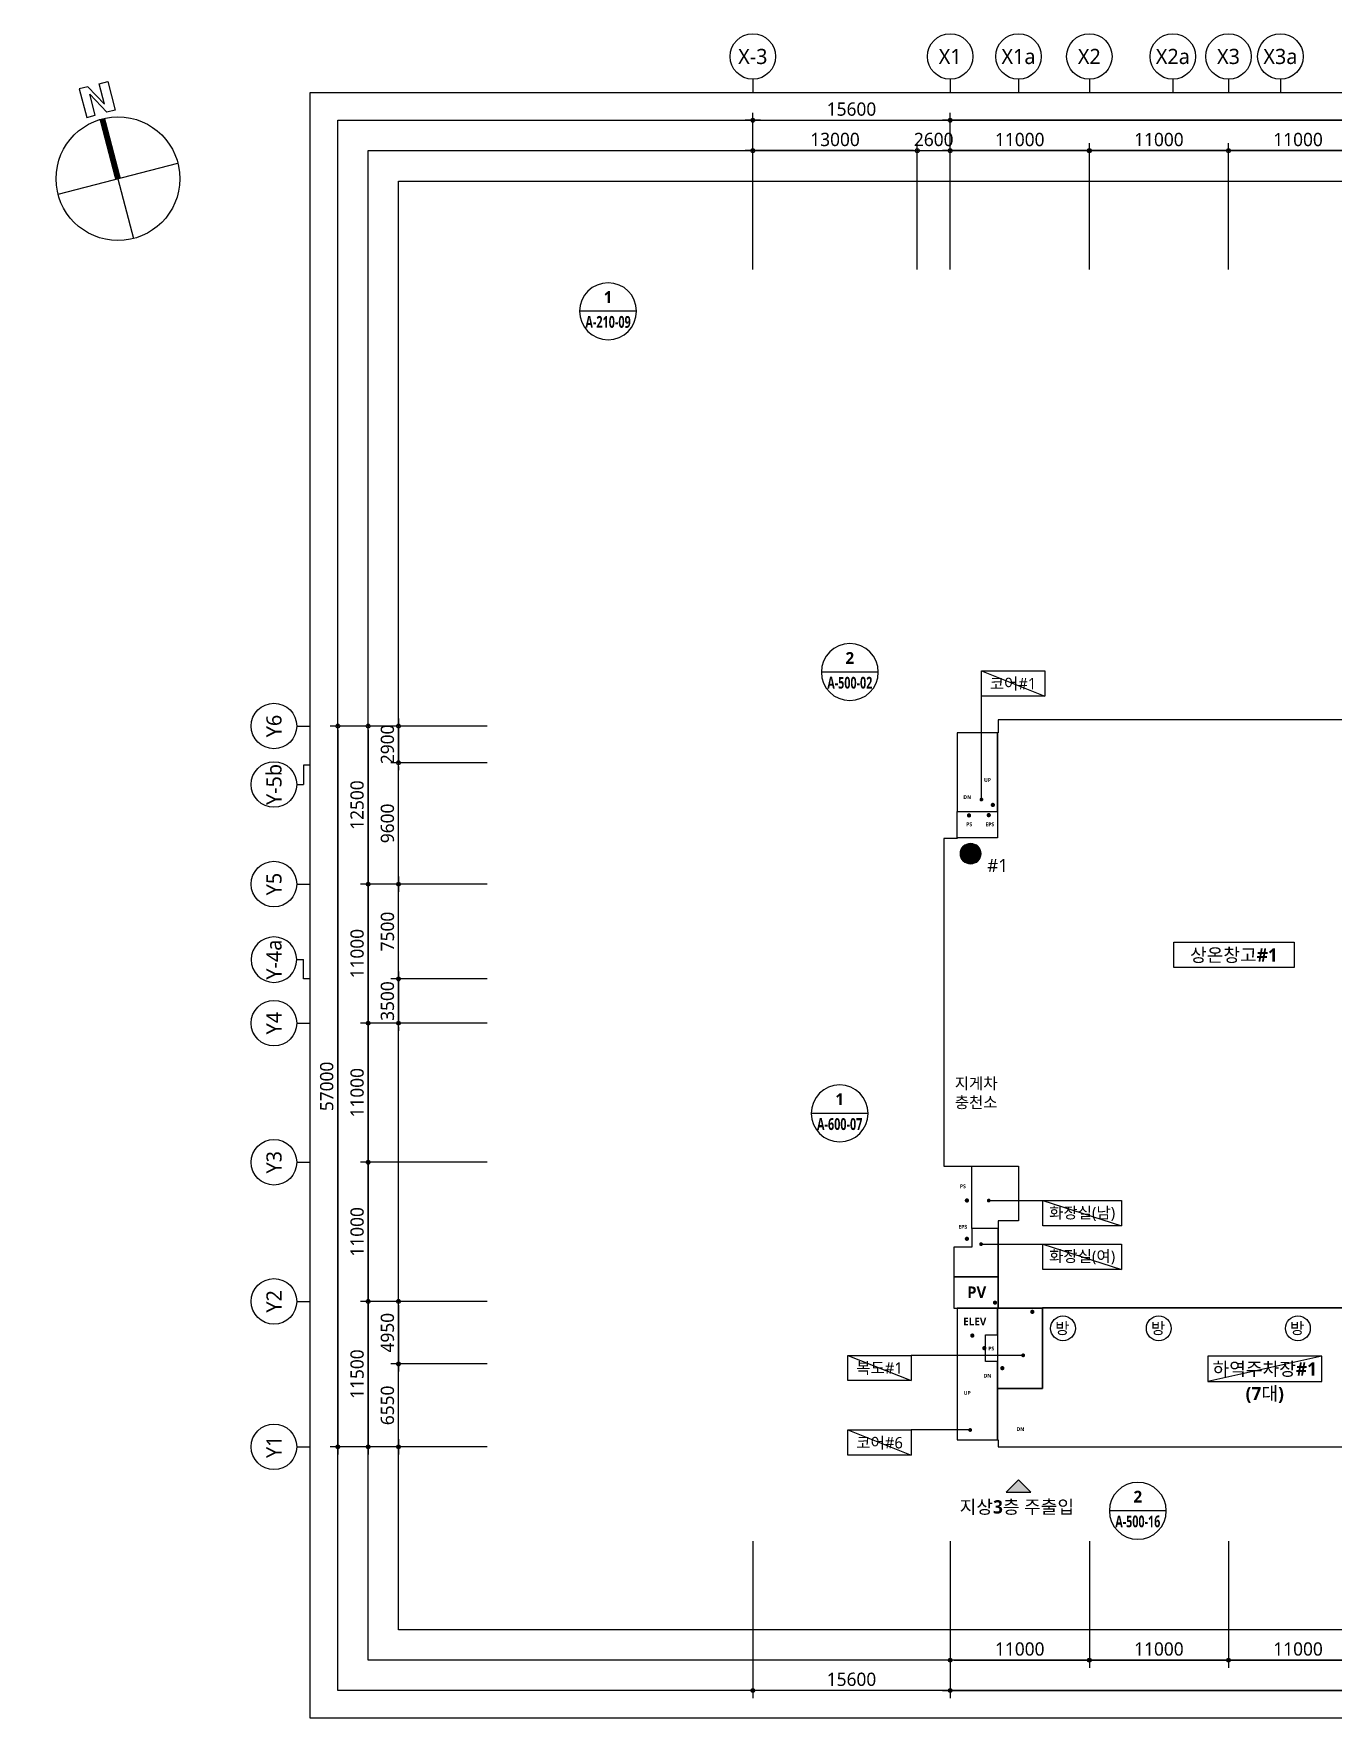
# Model space of a CAD drawing. Header units: millimetres. Extents: x -867282 to 190005487, y -1022614 to 455456909.
# Drawn here: x 1270941 to 1373665, y 36445 to 169666 of the extents above; entities that cross this region are included whole.
import ezdxf
from ezdxf.enums import TextEntityAlignment as Align

# ---------------------------------------------------------------- set-up
doc = ezdxf.new("R2010")
doc.units = ezdxf.units.MM
doc.header["$LTSCALE"] = 400
doc.header["$MEASUREMENT"] = 0
doc.header["$PDSIZE"] = -10
doc.layers.get('0').update_dxf_attribs({"linetype": 'CONTINUOUS'})
doc.layers.get('Defpoints').update_dxf_attribs({"color": 153, "linetype": 'CONTINUOUS'})
for name, color, linetype in [('A-ANNO-ENT', 1, 'CONTINUOUS'), ('A-ANNO-GRA1', 7, 'CONTINUOUS'), ('A-ANNO-SYMB', 7, 'CONTINUOUS'), ('A-ANNO-TEXT1', 7, 'CONTINUOUS'), ('A-ANNO-TEXT2', 3, 'CONTINUOUS'), ('A-FLOR-MARK-ARCH', 1, 'CONTINUOUS'), ('A-ST-AXIS-BUB', 7, 'CONTINUOUS'), ('A-ST-AXIS-DIM', 7, 'CONTINUOUS'), ('AA-MKXS', 3, 'CONTINUOUS'), ('X-SEC-종$0$A-ST-AXIS-BUB', 7, 'CONTINUOUS')]:
    doc.layers.add(name, color=color, linetype=linetype)
doc.layers.add('Defpoint', color=161, linetype='CONTINUOUS', plot=False)
doc.layers.add('면적', color=210, linetype='CONTINUOUS', plot=False)
doc.layers.add('구획설정라인', color=3, linetype='CONTINUOUS', lineweight=20)
doc.styles.add('2020음성 1차', font='')
doc.styles.add('SAMOO', font='romans.shx', dxfattribs={"bigfont": 'whgtxt.shx'})
doc.styles.add('SH_대대리576', font='malgun.ttf')
doc.styles.add('SH_진천_나눔', font='')
doc.styles.get('2020음성 1차').set_extended_font_data('NanumGothic', bold=True)
doc.styles.get('SH_진천_나눔').set_extended_font_data('NanumGothic', bold=True)
doc.dimstyles.new('SHP 600', dxfattribs={"dimscale": 300, "dimtxt": 3.5, "dimasz": 1, "dimexe": 2, "dimexo": 2, "dimgap": 1, "dimtad": 1, "dimdec": 0, "dimzin": 0, "dimdsep": 46, "dimtxsty": 'SH_대대리576', "dimblk": 'DIMDOT', "dimcen": 0.09, "dimclrt": 3, "dimadec": 0, "dimazin": 1, "dimtfac": 1, "dimtdec": 0, "dimtix": 1, "dimtmove": 2, "dimatfit": 0, "dimldrblk": 'DIMDOT', "dimfxl": 1, "dimtolj": 1, "dimtzin": 0, "dimarcsym": 0})

# ---------------------------------------------------------------- blocks, each defined once
blk = doc.blocks.new('DIMDOT')
at = {"color": 0}
blk.add_line((-2, 0), (2, 0), dxfattribs=at)
for radius in [0.5, 0.25]:
    blk.add_circle((0, 0), radius, dxfattribs=at)
blk = doc.blocks.new('*D37')
at = {"layer": 'A-ST-AXIS-DIM', "color": 0, "lineweight": -2, "transparency": 16777216}
for p, q in [((1343382, 151016), (1343382, 163416)), ((1448682, 162816), (1343682, 162816)), ((1448982, 151016), (1448982, 163416))]:
    blk.add_line(p, q, dxfattribs=at)
at = {"layer": 'Defpoints', "color": 0, "transparency": 16777216}
for p in [(1343382, 162816), (1343382, 150416), (1448982, 150416)]:
    blk.add_point(p, dxfattribs=at)
at = {"layer": 'A-ST-AXIS-DIM', "color": 0, "linetype": 'ByBlock', "lineweight": -2, "transparency": 16777216, "xscale": 300, "yscale": 300, "zscale": 300, "rotation": 180}
blk.add_blockref('DIMDOT', (1343382, 162816), dxfattribs=at)
at = {"layer": 'A-ST-AXIS-DIM', "color": 0, "linetype": 'ByBlock', "lineweight": -2, "transparency": 16777216, "xscale": 300, "yscale": 300, "zscale": 300}
blk.add_blockref('DIMDOT', (1448982, 162816), dxfattribs=at)
at = {"layer": 'A-ST-AXIS-DIM', "color": 3, "transparency": 16777216, "insert": (1396182, 163696), "char_height": 1050, "attachment_point": 5, "style": 'SH_대대리576'}
blk.add_mtext('\\A1;105600', dxfattribs=at)
blk = doc.blocks.new('*D38')
at = {"layer": 'A-ST-AXIS-DIM', "color": 0, "lineweight": -2, "transparency": 16777216}
for p, q in [((1343382, 151016), (1343382, 161016)), ((1354082, 160416), (1343682, 160416)), ((1354382, 151016), (1354382, 161016))]:
    blk.add_line(p, q, dxfattribs=at)
at = {"layer": 'Defpoints', "color": 0, "transparency": 16777216}
for p in [(1343382, 160416), (1343382, 150416), (1354382, 150416)]:
    blk.add_point(p, dxfattribs=at)
at = {"layer": 'A-ST-AXIS-DIM', "color": 0, "linetype": 'ByBlock', "lineweight": -2, "transparency": 16777216, "xscale": 300, "yscale": 300, "zscale": 300, "rotation": 180}
blk.add_blockref('DIMDOT', (1343382, 160416), dxfattribs=at)
at = {"layer": 'A-ST-AXIS-DIM', "color": 0, "linetype": 'ByBlock', "lineweight": -2, "transparency": 16777216, "xscale": 300, "yscale": 300, "zscale": 300}
blk.add_blockref('DIMDOT', (1354382, 160416), dxfattribs=at)
at = {"layer": 'A-ST-AXIS-DIM', "color": 3, "transparency": 16777216, "insert": (1348882, 161292), "char_height": 1050, "attachment_point": 5, "style": 'SH_대대리576'}
blk.add_mtext('\\A1;11000', dxfattribs=at)
blk = doc.blocks.new('*D39')
at = {"layer": 'A-ST-AXIS-DIM', "color": 0, "lineweight": -2, "transparency": 16777216}
for p, q in [((1354382, 151016), (1354382, 161016)), ((1365082, 160416), (1354682, 160416)), ((1365382, 151016), (1365382, 161016))]:
    blk.add_line(p, q, dxfattribs=at)
at = {"layer": 'Defpoints', "color": 0, "transparency": 16777216}
for p in [(1354382, 160416), (1354382, 150416), (1365382, 150416)]:
    blk.add_point(p, dxfattribs=at)
at = {"layer": 'A-ST-AXIS-DIM', "color": 0, "linetype": 'ByBlock', "lineweight": -2, "transparency": 16777216, "xscale": 300, "yscale": 300, "zscale": 300, "rotation": 180}
blk.add_blockref('DIMDOT', (1354382, 160416), dxfattribs=at)
at = {"layer": 'A-ST-AXIS-DIM', "color": 0, "linetype": 'ByBlock', "lineweight": -2, "transparency": 16777216, "xscale": 300, "yscale": 300, "zscale": 300}
blk.add_blockref('DIMDOT', (1365382, 160416), dxfattribs=at)
at = {"layer": 'A-ST-AXIS-DIM', "color": 3, "transparency": 16777216, "insert": (1359882, 161292), "char_height": 1050, "attachment_point": 5, "style": 'SH_대대리576'}
blk.add_mtext('\\A1;11000', dxfattribs=at)
blk = doc.blocks.new('*D40')
at = {"layer": 'A-ST-AXIS-DIM', "color": 0, "lineweight": -2, "transparency": 16777216}
for p, q in [((1365382, 151016), (1365382, 161016)), ((1376082, 160416), (1365682, 160416)), ((1376382, 151016), (1376382, 161016))]:
    blk.add_line(p, q, dxfattribs=at)
at = {"layer": 'Defpoints', "color": 0, "transparency": 16777216}
for p in [(1365382, 160416), (1365382, 150416), (1376382, 150416)]:
    blk.add_point(p, dxfattribs=at)
at = {"layer": 'A-ST-AXIS-DIM', "color": 0, "linetype": 'ByBlock', "lineweight": -2, "transparency": 16777216, "xscale": 300, "yscale": 300, "zscale": 300, "rotation": 180}
blk.add_blockref('DIMDOT', (1365382, 160416), dxfattribs=at)
at = {"layer": 'A-ST-AXIS-DIM', "color": 0, "linetype": 'ByBlock', "lineweight": -2, "transparency": 16777216, "xscale": 300, "yscale": 300, "zscale": 300}
blk.add_blockref('DIMDOT', (1376382, 160416), dxfattribs=at)
at = {"layer": 'A-ST-AXIS-DIM', "color": 3, "transparency": 16777216, "insert": (1370882, 161292), "char_height": 1050, "attachment_point": 5, "style": 'SH_대대리576'}
blk.add_mtext('\\A1;11000', dxfattribs=at)
blk = doc.blocks.new('*D89')
at = {"layer": 'A-ST-AXIS-DIM', "color": 0, "lineweight": -2, "transparency": 16777216}
for p, q in [((1306782, 114916), (1294382, 114916)), ((1294982, 114616), (1294982, 58216)), ((1306782, 57916), (1294382, 57916))]:
    blk.add_line(p, q, dxfattribs=at)
at = {"layer": 'Defpoints', "color": 0, "transparency": 16777216}
for p in [(1307382, 114916), (1294982, 57916), (1307382, 57916)]:
    blk.add_point(p, dxfattribs=at)
at = {"layer": 'A-ST-AXIS-DIM', "color": 0, "linetype": 'ByBlock', "lineweight": -2, "transparency": 16777216, "xscale": 300, "yscale": 300, "zscale": 300}
for p, rotation in [((1294982, 114916), 90), ((1294982, 57916), 270)]:
    blk.add_blockref('DIMDOT', p, dxfattribs=dict(at, rotation=rotation))
at = {"layer": 'A-ST-AXIS-DIM', "color": 3, "transparency": 16777216, "insert": (1294105, 86416), "char_height": 1050, "attachment_point": 5, "rotation": 90, "style": 'SH_대대리576'}
blk.add_mtext('\\A1;57000', dxfattribs=at)
blk = doc.blocks.new('*D90')
at = {"layer": 'A-ST-AXIS-DIM', "color": 0, "lineweight": -2, "transparency": 16777216}
for p, q in [((1306782, 69416), (1296782, 69416)), ((1297382, 69116), (1297382, 58216)), ((1306782, 57916), (1296782, 57916))]:
    blk.add_line(p, q, dxfattribs=at)
at = {"layer": 'Defpoints', "color": 0, "transparency": 16777216}
for p in [(1307382, 69416), (1297382, 57916), (1307382, 57916)]:
    blk.add_point(p, dxfattribs=at)
at = {"layer": 'A-ST-AXIS-DIM', "color": 0, "linetype": 'ByBlock', "lineweight": -2, "transparency": 16777216, "xscale": 300, "yscale": 300, "zscale": 300}
for p, rotation in [((1297382, 69416), 90), ((1297382, 57916), 270)]:
    blk.add_blockref('DIMDOT', p, dxfattribs=dict(at, rotation=rotation))
at = {"layer": 'A-ST-AXIS-DIM', "color": 3, "transparency": 16777216, "insert": (1296505, 63666), "char_height": 1050, "attachment_point": 5, "rotation": 90, "style": 'SH_대대리576'}
blk.add_mtext('\\A1;11500', dxfattribs=at)
blk = doc.blocks.new('*D91')
at = {"layer": 'A-ST-AXIS-DIM', "color": 0, "lineweight": -2, "transparency": 16777216}
for p, q in [((1306782, 80416), (1296782, 80416)), ((1297382, 80116), (1297382, 69716)), ((1306782, 69416), (1296782, 69416))]:
    blk.add_line(p, q, dxfattribs=at)
at = {"layer": 'Defpoints', "color": 0, "transparency": 16777216}
for p in [(1307382, 80416), (1297382, 69416), (1307382, 69416)]:
    blk.add_point(p, dxfattribs=at)
at = {"layer": 'A-ST-AXIS-DIM', "color": 0, "linetype": 'ByBlock', "lineweight": -2, "transparency": 16777216, "xscale": 300, "yscale": 300, "zscale": 300}
for p, rotation in [((1297382, 80416), 90), ((1297382, 69416), 270)]:
    blk.add_blockref('DIMDOT', p, dxfattribs=dict(at, rotation=rotation))
at = {"layer": 'A-ST-AXIS-DIM', "color": 3, "transparency": 16777216, "insert": (1296506, 74916), "char_height": 1050, "attachment_point": 5, "rotation": 90, "style": 'SH_대대리576'}
blk.add_mtext('\\A1;11000', dxfattribs=at)
blk = doc.blocks.new('*D92')
at = {"layer": 'A-ST-AXIS-DIM', "color": 0, "lineweight": -2, "transparency": 16777216}
for p, q in [((1306782, 91416), (1296782, 91416)), ((1297382, 91116), (1297382, 80716)), ((1306782, 80416), (1296782, 80416))]:
    blk.add_line(p, q, dxfattribs=at)
at = {"layer": 'Defpoints', "color": 0, "transparency": 16777216}
for p in [(1307382, 91416), (1297382, 80416), (1307382, 80416)]:
    blk.add_point(p, dxfattribs=at)
at = {"layer": 'A-ST-AXIS-DIM', "color": 0, "linetype": 'ByBlock', "lineweight": -2, "transparency": 16777216, "xscale": 300, "yscale": 300, "zscale": 300}
for p, rotation in [((1297382, 91416), 90), ((1297382, 80416), 270)]:
    blk.add_blockref('DIMDOT', p, dxfattribs=dict(at, rotation=rotation))
at = {"layer": 'A-ST-AXIS-DIM', "color": 3, "transparency": 16777216, "insert": (1296506, 85916), "char_height": 1050, "attachment_point": 5, "rotation": 90, "style": 'SH_대대리576'}
blk.add_mtext('\\A1;11000', dxfattribs=at)
blk = doc.blocks.new('*D93')
at = {"layer": 'A-ST-AXIS-DIM', "color": 0, "lineweight": -2, "transparency": 16777216}
for p, q in [((1306782, 102416), (1296782, 102416)), ((1297382, 102116), (1297382, 91716)), ((1306782, 91416), (1296782, 91416))]:
    blk.add_line(p, q, dxfattribs=at)
at = {"layer": 'Defpoints', "color": 0, "transparency": 16777216}
for p in [(1307382, 102416), (1297382, 91416), (1307382, 91416)]:
    blk.add_point(p, dxfattribs=at)
at = {"layer": 'A-ST-AXIS-DIM', "color": 0, "linetype": 'ByBlock', "lineweight": -2, "transparency": 16777216, "xscale": 300, "yscale": 300, "zscale": 300}
for p, rotation in [((1297382, 102416), 90), ((1297382, 91416), 270)]:
    blk.add_blockref('DIMDOT', p, dxfattribs=dict(at, rotation=rotation))
at = {"layer": 'A-ST-AXIS-DIM', "color": 3, "transparency": 16777216, "insert": (1296506, 96916), "char_height": 1050, "attachment_point": 5, "rotation": 90, "style": 'SH_대대리576'}
blk.add_mtext('\\A1;11000', dxfattribs=at)
blk = doc.blocks.new('*D94')
at = {"layer": 'A-ST-AXIS-DIM', "color": 0, "lineweight": -2, "transparency": 16777216}
for p, q in [((1306782, 114916), (1296782, 114916)), ((1297382, 114616), (1297382, 102716)), ((1306782, 102416), (1296782, 102416))]:
    blk.add_line(p, q, dxfattribs=at)
at = {"layer": 'Defpoints', "color": 0, "transparency": 16777216}
for p in [(1307382, 114916), (1297382, 102416), (1307382, 102416)]:
    blk.add_point(p, dxfattribs=at)
at = {"layer": 'A-ST-AXIS-DIM', "color": 0, "linetype": 'ByBlock', "lineweight": -2, "transparency": 16777216, "xscale": 300, "yscale": 300, "zscale": 300}
for p, rotation in [((1297382, 114916), 90), ((1297382, 102416), 270)]:
    blk.add_blockref('DIMDOT', p, dxfattribs=dict(at, rotation=rotation))
at = {"layer": 'A-ST-AXIS-DIM', "color": 3, "transparency": 16777216, "insert": (1296503, 108666), "char_height": 1050, "attachment_point": 5, "rotation": 90, "style": 'SH_대대리576'}
blk.add_mtext('\\A1;12500', dxfattribs=at)
blk = doc.blocks.new('*D226')
at = {"layer": 'A-ST-AXIS-DIM', "color": 0, "lineweight": -2, "transparency": 16777216}
for p, q in [((1343382, 50445), (1343382, 40445)), ((1354382, 50445), (1354382, 40445)), ((1343682, 41045), (1354082, 41045))]:
    blk.add_line(p, q, dxfattribs=at)
at = {"layer": 'Defpoints', "color": 0, "transparency": 16777216}
for p in [(1343382, 51045), (1354382, 51045), (1354382, 41045)]:
    blk.add_point(p, dxfattribs=at)
at = {"layer": 'A-ST-AXIS-DIM', "color": 0, "linetype": 'ByBlock', "lineweight": -2, "transparency": 16777216, "xscale": 300, "yscale": 300, "zscale": 300, "rotation": 180}
blk.add_blockref('DIMDOT', (1343382, 41045), dxfattribs=at)
at = {"layer": 'A-ST-AXIS-DIM', "color": 0, "linetype": 'ByBlock', "lineweight": -2, "transparency": 16777216, "xscale": 300, "yscale": 300, "zscale": 300}
blk.add_blockref('DIMDOT', (1354382, 41045), dxfattribs=at)
at = {"layer": 'A-ST-AXIS-DIM', "color": 3, "transparency": 16777216, "insert": (1348882, 41921), "char_height": 1050, "attachment_point": 5, "style": 'SH_대대리576'}
blk.add_mtext('\\A1;11000', dxfattribs=at)
blk = doc.blocks.new('*D227')
at = {"layer": 'A-ST-AXIS-DIM', "color": 0, "lineweight": -2, "transparency": 16777216}
for p, q in [((1354382, 50445), (1354382, 40445)), ((1365382, 50445), (1365382, 40445)), ((1354682, 41045), (1365082, 41045))]:
    blk.add_line(p, q, dxfattribs=at)
at = {"layer": 'Defpoints', "color": 0, "transparency": 16777216}
for p in [(1354382, 51045), (1365382, 51045), (1365382, 41045)]:
    blk.add_point(p, dxfattribs=at)
at = {"layer": 'A-ST-AXIS-DIM', "color": 0, "linetype": 'ByBlock', "lineweight": -2, "transparency": 16777216, "xscale": 300, "yscale": 300, "zscale": 300, "rotation": 180}
blk.add_blockref('DIMDOT', (1354382, 41045), dxfattribs=at)
at = {"layer": 'A-ST-AXIS-DIM', "color": 0, "linetype": 'ByBlock', "lineweight": -2, "transparency": 16777216, "xscale": 300, "yscale": 300, "zscale": 300}
blk.add_blockref('DIMDOT', (1365382, 41045), dxfattribs=at)
at = {"layer": 'A-ST-AXIS-DIM', "color": 3, "transparency": 16777216, "insert": (1359882, 41921), "char_height": 1050, "attachment_point": 5, "style": 'SH_대대리576'}
blk.add_mtext('\\A1;11000', dxfattribs=at)
blk = doc.blocks.new('*D228')
at = {"layer": 'A-ST-AXIS-DIM', "color": 0, "lineweight": -2, "transparency": 16777216}
for p, q in [((1365382, 50445), (1365382, 40445)), ((1376382, 50445), (1376382, 40445)), ((1365682, 41045), (1376082, 41045))]:
    blk.add_line(p, q, dxfattribs=at)
at = {"layer": 'Defpoints', "color": 0, "transparency": 16777216}
for p in [(1365382, 51045), (1376382, 51045), (1376382, 41045)]:
    blk.add_point(p, dxfattribs=at)
at = {"layer": 'A-ST-AXIS-DIM', "color": 0, "linetype": 'ByBlock', "lineweight": -2, "transparency": 16777216, "xscale": 300, "yscale": 300, "zscale": 300, "rotation": 180}
blk.add_blockref('DIMDOT', (1365382, 41045), dxfattribs=at)
at = {"layer": 'A-ST-AXIS-DIM', "color": 0, "linetype": 'ByBlock', "lineweight": -2, "transparency": 16777216, "xscale": 300, "yscale": 300, "zscale": 300}
blk.add_blockref('DIMDOT', (1376382, 41045), dxfattribs=at)
at = {"layer": 'A-ST-AXIS-DIM', "color": 3, "transparency": 16777216, "insert": (1370882, 41921), "char_height": 1050, "attachment_point": 5, "style": 'SH_대대리576'}
blk.add_mtext('\\A1;11000', dxfattribs=at)
blk = doc.blocks.new('*D235')
at = {"layer": 'A-ST-AXIS-DIM', "color": 0, "lineweight": -2, "transparency": 16777216}
for p, q in [((1343382, 50445), (1343382, 38045)), ((1442382, 50445), (1442382, 38045)), ((1343682, 38645), (1442082, 38645))]:
    blk.add_line(p, q, dxfattribs=at)
at = {"layer": 'Defpoints', "color": 0, "transparency": 16777216}
for p in [(1343382, 51045), (1442382, 51045), (1442382, 38645)]:
    blk.add_point(p, dxfattribs=at)
at = {"layer": 'A-ST-AXIS-DIM', "color": 0, "linetype": 'ByBlock', "lineweight": -2, "transparency": 16777216, "xscale": 300, "yscale": 300, "zscale": 300, "rotation": 180}
blk.add_blockref('DIMDOT', (1343382, 38645), dxfattribs=at)
at = {"layer": 'A-ST-AXIS-DIM', "color": 0, "linetype": 'ByBlock', "lineweight": -2, "transparency": 16777216, "xscale": 300, "yscale": 300, "zscale": 300}
blk.add_blockref('DIMDOT', (1442382, 38645), dxfattribs=at)
at = {"layer": 'A-ST-AXIS-DIM', "color": 3, "transparency": 16777216, "insert": (1392882, 39524), "char_height": 1050, "attachment_point": 5, "style": 'SH_대대리576'}
blk.add_mtext('\\A1;99000', dxfattribs=at)
blk = doc.blocks.new('dr-sy-018-D-M')
at = {"layer": 'A-ANNO-SYMB'}
for p, q in [((-1, 16.4), (-2.5, 16.4)), ((-2.5, 16.4), (-2.5, 11.4)), ((-1, 16.4), (1, 12.8)), ((-1, 15.09), (1.05, 11.4)), ((-1, 11.4), (-1, 15.09)), ((1, 12.8), (1, 16.4)), ((1, 16.4), (2.5, 16.4)), ((2.5, 16.4), (2.5, 11.4)), ((-2.5, 11.4), (-1, 11.4)), ((2.5, 11.4), (1.05, 11.4)), ((-10.5, 0), (10.5, 0)), ((0, 0), (0, -10.5))]:
    blk.add_line(p, q, dxfattribs=at)
at = {"layer": 'A-ANNO-SYMB', "const_width": 1}
blk.add_lwpolyline([(0, 10.5), (0, 0)], dxfattribs=at)
at = {"layer": 'A-ANNO-SYMB'}
blk.add_circle((0, 0), 10.5, dxfattribs=at)
blk = doc.blocks.new('A-ST-AXIS-BUB-1')
at = {"layer": 'A-ST-AXIS-BUB'}
blk.add_line((0, 350), (0, 0), dxfattribs=at)
blk.add_circle((0, 950), 600, dxfattribs=at)
blk = doc.blocks.new('A-ST-AXIS-BUB-2')
at = {"layer": 'X-SEC-종$0$A-ST-AXIS-BUB'}
blk.add_line((1800, 1050, -103000), (1800, 525, -103000), dxfattribs=at)
at = {"layer": 'X-SEC-종$0$A-ST-AXIS-BUB', "elevation": -103000}
blk.add_lwpolyline([(3323, 0), (3323, 525), (1800, 525)], dxfattribs=at)
at = {"layer": 'X-SEC-종$0$A-ST-AXIS-BUB'}
blk.add_circle((1800, 2850, -103000), 1800, dxfattribs=at)
blk = doc.blocks.new('*U392')
at = {"layer": 'AA-MKXS', "color": 3, "linetype": 'Continuous', "ltscale": 5}
blk.add_line((-5.999976, 0), (5.999976, 0), dxfattribs=at)
blk.add_circle((0, 0), 5.999976, dxfattribs=at)
at = {"layer": 'AA-MKXS', "style": 'SAMOO', "width": 0.85}
blk.add_attdef('ViewNUM', text='', height=2.5, dxfattribs=at).set_placement((0, 1), align=Align.BOTTOM_CENTER)
blk.add_attdef('SheetNUM', text='', height=2.5, dxfattribs=at).set_placement((0, -1), align=Align.TOP_CENTER)
blk = doc.blocks.new('*D400')
at = {"layer": 'A-ST-AXIS-DIM', "color": 0, "lineweight": -2, "transparency": 16777216}
for p, q in [((1327782, 151016), (1327782, 163416)), ((1328082, 162816), (1343082, 162816)), ((1343382, 151016), (1343382, 163416))]:
    blk.add_line(p, q, dxfattribs=at)
at = {"layer": 'Defpoints', "color": 0, "transparency": 16777216}
for p in [(1343382, 162816), (1327782, 150416), (1343382, 150416)]:
    blk.add_point(p, dxfattribs=at)
at = {"layer": 'A-ST-AXIS-DIM', "color": 0, "linetype": 'ByBlock', "lineweight": -2, "transparency": 16777216, "xscale": 300, "yscale": 300, "zscale": 300, "rotation": 180}
blk.add_blockref('DIMDOT', (1327782, 162816), dxfattribs=at)
at = {"layer": 'A-ST-AXIS-DIM', "color": 0, "linetype": 'ByBlock', "lineweight": -2, "transparency": 16777216, "xscale": 300, "yscale": 300, "zscale": 300}
blk.add_blockref('DIMDOT', (1343382, 162816), dxfattribs=at)
at = {"layer": 'A-ST-AXIS-DIM', "color": 3, "transparency": 16777216, "insert": (1335582, 163696), "char_height": 1050, "attachment_point": 5, "style": 'SH_대대리576'}
blk.add_mtext('\\A1;15600', dxfattribs=at)
blk = doc.blocks.new('*D420')
at = {"layer": 'A-ST-AXIS-DIM', "color": 0, "lineweight": -2, "transparency": 16777216}
for p, q in [((1327782, 50445), (1327782, 38045)), ((1343382, 50445), (1343382, 38045)), ((1343082, 38645), (1328082, 38645))]:
    blk.add_line(p, q, dxfattribs=at)
at = {"layer": 'Defpoints', "color": 0, "transparency": 16777216}
for p in [(1327782, 51045), (1343382, 51045), (1327782, 38645)]:
    blk.add_point(p, dxfattribs=at)
at = {"layer": 'A-ST-AXIS-DIM', "color": 0, "linetype": 'ByBlock', "lineweight": -2, "transparency": 16777216, "xscale": 300, "yscale": 300, "zscale": 300, "rotation": 180}
blk.add_blockref('DIMDOT', (1327782, 38645), dxfattribs=at)
at = {"layer": 'A-ST-AXIS-DIM', "color": 0, "linetype": 'ByBlock', "lineweight": -2, "transparency": 16777216, "xscale": 300, "yscale": 300, "zscale": 300}
blk.add_blockref('DIMDOT', (1343382, 38645), dxfattribs=at)
at = {"layer": 'A-ST-AXIS-DIM', "color": 3, "transparency": 16777216, "insert": (1335582, 39524), "char_height": 1050, "attachment_point": 5, "style": 'SH_대대리576'}
blk.add_mtext('\\A1;15600', dxfattribs=at)
blk = doc.blocks.new('*D487')
at = {"layer": 'A-ST-AXIS-DIM', "color": 0, "lineweight": -2, "transparency": 16777216}
for p, q in [((1306782, 94916), (1299182, 94916)), ((1299782, 95216), (1299782, 95516)), ((1299782, 94916), (1299782, 91416)), ((1306782, 91416), (1299182, 91416)), ((1299782, 91116), (1299782, 90816))]:
    blk.add_line(p, q, dxfattribs=at)
at = {"layer": 'Defpoints', "color": 0, "transparency": 16777216}
for p in [(1307382, 94916), (1299782, 91416), (1307382, 91416)]:
    blk.add_point(p, dxfattribs=at)
at = {"layer": 'A-ST-AXIS-DIM', "color": 0, "linetype": 'ByBlock', "lineweight": -2, "transparency": 16777216, "xscale": 300, "yscale": 300, "zscale": 300}
for p, rotation in [((1299782, 94916), 270), ((1299782, 91416), 90)]:
    blk.add_blockref('DIMDOT', p, dxfattribs=dict(at, rotation=rotation))
at = {"layer": 'A-ST-AXIS-DIM', "color": 3, "transparency": 16777216, "insert": (1298902, 93166), "char_height": 1050, "attachment_point": 5, "rotation": 90, "style": 'SH_대대리576'}
blk.add_mtext('\\A1;3500', dxfattribs=at)
blk = doc.blocks.new('*D488')
at = {"layer": 'A-ST-AXIS-DIM', "color": 0, "lineweight": -2, "transparency": 16777216}
for p, q in [((1306782, 102416), (1299182, 102416)), ((1299782, 95216), (1299782, 102116)), ((1306782, 94916), (1299182, 94916))]:
    blk.add_line(p, q, dxfattribs=at)
at = {"layer": 'Defpoints', "color": 0, "transparency": 16777216}
for p in [(1299782, 102416), (1307382, 102416), (1307382, 94916)]:
    blk.add_point(p, dxfattribs=at)
at = {"layer": 'A-ST-AXIS-DIM', "color": 0, "linetype": 'ByBlock', "lineweight": -2, "transparency": 16777216, "xscale": 300, "yscale": 300, "zscale": 300}
for p, rotation in [((1299782, 102416), 90), ((1299782, 94916), 270)]:
    blk.add_blockref('DIMDOT', p, dxfattribs=dict(at, rotation=rotation))
at = {"layer": 'A-ST-AXIS-DIM', "color": 3, "transparency": 16777216, "insert": (1298905, 98666), "char_height": 1050, "attachment_point": 5, "rotation": 90, "style": 'SH_대대리576'}
blk.add_mtext('\\A1;7500', dxfattribs=at)
blk = doc.blocks.new('*D504')
at = {"layer": 'A-ST-AXIS-DIM', "color": 0, "lineweight": -2, "transparency": 16777216}
for p, q in [((1340482, 160416), (1340182, 160416)), ((1340782, 151016), (1340782, 161016)), ((1340782, 160416), (1343382, 160416)), ((1343382, 151016), (1343382, 161016)), ((1343682, 160416), (1343982, 160416))]:
    blk.add_line(p, q, dxfattribs=at)
at = {"layer": 'Defpoints', "color": 0, "transparency": 16777216}
for p in [(1343382, 160416), (1340782, 150416), (1343382, 150416)]:
    blk.add_point(p, dxfattribs=at)
at = {"layer": 'A-ST-AXIS-DIM', "color": 0, "linetype": 'ByBlock', "lineweight": -2, "transparency": 16777216, "xscale": 300, "yscale": 300, "zscale": 300}
blk.add_blockref('DIMDOT', (1340782, 160416), dxfattribs=at)
at = {"layer": 'A-ST-AXIS-DIM', "color": 0, "linetype": 'ByBlock', "lineweight": -2, "transparency": 16777216, "xscale": 300, "yscale": 300, "zscale": 300, "rotation": 180}
blk.add_blockref('DIMDOT', (1343382, 160416), dxfattribs=at)
at = {"layer": 'A-ST-AXIS-DIM', "color": 3, "transparency": 16777216, "insert": (1342082, 161296), "char_height": 1050, "attachment_point": 5, "style": 'SH_대대리576'}
blk.add_mtext('\\A1;2600', dxfattribs=at)
blk = doc.blocks.new('*D505')
at = {"layer": 'A-ST-AXIS-DIM', "color": 0, "lineweight": -2, "transparency": 16777216}
for p, q in [((1327782, 151016), (1327782, 161016)), ((1340482, 160416), (1328082, 160416)), ((1340782, 151016), (1340782, 161016))]:
    blk.add_line(p, q, dxfattribs=at)
at = {"layer": 'Defpoints', "color": 0, "transparency": 16777216}
for p in [(1327782, 160416), (1327782, 150416), (1340782, 150416)]:
    blk.add_point(p, dxfattribs=at)
at = {"layer": 'A-ST-AXIS-DIM', "color": 0, "linetype": 'ByBlock', "lineweight": -2, "transparency": 16777216, "xscale": 300, "yscale": 300, "zscale": 300, "rotation": 180}
blk.add_blockref('DIMDOT', (1327782, 160416), dxfattribs=at)
at = {"layer": 'A-ST-AXIS-DIM', "color": 0, "linetype": 'ByBlock', "lineweight": -2, "transparency": 16777216, "xscale": 300, "yscale": 300, "zscale": 300}
blk.add_blockref('DIMDOT', (1340782, 160416), dxfattribs=at)
at = {"layer": 'A-ST-AXIS-DIM', "color": 3, "transparency": 16777216, "insert": (1334282, 161296), "char_height": 1050, "attachment_point": 5, "style": 'SH_대대리576'}
blk.add_mtext('\\A1;13000', dxfattribs=at)
blk = doc.blocks.new('*D506')
at = {"layer": 'A-ST-AXIS-DIM', "color": 0, "lineweight": -2, "transparency": 16777216}
for p, q in [((1306782, 112016), (1299182, 112016)), ((1299782, 102716), (1299782, 111716)), ((1306782, 102416), (1299182, 102416))]:
    blk.add_line(p, q, dxfattribs=at)
at = {"layer": 'Defpoints', "color": 0, "transparency": 16777216}
for p in [(1299782, 112016), (1307382, 112016), (1307382, 102416)]:
    blk.add_point(p, dxfattribs=at)
at = {"layer": 'A-ST-AXIS-DIM', "color": 0, "linetype": 'ByBlock', "lineweight": -2, "transparency": 16777216, "xscale": 300, "yscale": 300, "zscale": 300}
for p, rotation in [((1299782, 112016), 90), ((1299782, 102416), 270)]:
    blk.add_blockref('DIMDOT', p, dxfattribs=dict(at, rotation=rotation))
at = {"layer": 'A-ST-AXIS-DIM', "color": 3, "transparency": 16777216, "insert": (1298902, 107216), "char_height": 1050, "attachment_point": 5, "rotation": 90, "style": 'SH_대대리576'}
blk.add_mtext('\\A1;9600', dxfattribs=at)
blk = doc.blocks.new('*D507')
at = {"layer": 'A-ST-AXIS-DIM', "color": 0, "lineweight": -2, "transparency": 16777216}
for p, q in [((1306782, 114916), (1299182, 114916)), ((1299782, 115216), (1299782, 115516)), ((1299782, 114916), (1299782, 112016)), ((1306782, 112016), (1299182, 112016)), ((1299782, 111716), (1299782, 111416))]:
    blk.add_line(p, q, dxfattribs=at)
at = {"layer": 'Defpoints', "color": 0, "transparency": 16777216}
for p in [(1307382, 114916), (1299782, 112016), (1307382, 112016)]:
    blk.add_point(p, dxfattribs=at)
at = {"layer": 'A-ST-AXIS-DIM', "color": 0, "linetype": 'ByBlock', "lineweight": -2, "transparency": 16777216, "xscale": 300, "yscale": 300, "zscale": 300}
for p, rotation in [((1299782, 114916), 270), ((1299782, 112016), 90)]:
    blk.add_blockref('DIMDOT', p, dxfattribs=dict(at, rotation=rotation))
at = {"layer": 'A-ST-AXIS-DIM', "color": 3, "transparency": 16777216, "insert": (1298902, 113466), "char_height": 1050, "attachment_point": 5, "rotation": 90, "style": 'SH_대대리576'}
blk.add_mtext('\\A1;2900', dxfattribs=at)
blk = doc.blocks.new('*D508')
at = {"layer": 'A-ST-AXIS-DIM', "color": 0, "lineweight": -2, "transparency": 16777216}
for p, q in [((1306782, 64466), (1299182, 64466)), ((1299782, 58216), (1299782, 64166)), ((1306782, 57916), (1299182, 57916))]:
    blk.add_line(p, q, dxfattribs=at)
at = {"layer": 'Defpoints', "color": 0, "transparency": 16777216}
for p in [(1299782, 64466), (1307382, 64466), (1307382, 57916)]:
    blk.add_point(p, dxfattribs=at)
at = {"layer": 'A-ST-AXIS-DIM', "color": 0, "linetype": 'ByBlock', "lineweight": -2, "transparency": 16777216, "xscale": 300, "yscale": 300, "zscale": 300}
for p, rotation in [((1299782, 64466), 90), ((1299782, 57916), 270)]:
    blk.add_blockref('DIMDOT', p, dxfattribs=dict(at, rotation=rotation))
at = {"layer": 'A-ST-AXIS-DIM', "color": 3, "transparency": 16777216, "insert": (1298902, 61191), "char_height": 1050, "attachment_point": 5, "rotation": 90, "style": 'SH_대대리576'}
blk.add_mtext('\\A1;6550', dxfattribs=at)
blk = doc.blocks.new('*D509')
at = {"layer": 'A-ST-AXIS-DIM', "color": 0, "lineweight": -2, "transparency": 16777216}
for p, q in [((1306782, 69416), (1299182, 69416)), ((1299782, 69116), (1299782, 64766)), ((1306782, 64466), (1299182, 64466))]:
    blk.add_line(p, q, dxfattribs=at)
at = {"layer": 'Defpoints', "color": 0, "transparency": 16777216}
for p in [(1307382, 69416), (1299782, 64466), (1307382, 64466)]:
    blk.add_point(p, dxfattribs=at)
at = {"layer": 'A-ST-AXIS-DIM', "color": 0, "linetype": 'ByBlock', "lineweight": -2, "transparency": 16777216, "xscale": 300, "yscale": 300, "zscale": 300}
for p, rotation in [((1299782, 69416), 90), ((1299782, 64466), 270)]:
    blk.add_blockref('DIMDOT', p, dxfattribs=dict(at, rotation=rotation))
at = {"layer": 'A-ST-AXIS-DIM', "color": 3, "transparency": 16777216, "insert": (1298902, 66941), "char_height": 1050, "attachment_point": 5, "rotation": 90, "style": 'SH_대대리576'}
blk.add_mtext('\\A1;4950', dxfattribs=at)
blk = doc.blocks.new('G$CF9371588')
blk.add_line((7800, 10975, 103000), (4300, 10975, 103000))
at = {"layer": '면적'}
for points in [[(40700, 57500), (4300, 57500), (4300, 56450), (4250, 56450), (4250, 48150), (1050, 48150), (1050, 48100), (0, 48100), (0, 22200), (2200, 22200), (5900, 22200), (5900, 17860), (4300, 17860), (4300, 10975), (7800, 10975), (7800, 11000), (38300, 11000)], [(7800, 11000), (38300, 11000)], [(7800, 11000), (38300, 11000)]]:
    blk.add_lwpolyline(points, dxfattribs=at)
at = {"layer": '면적', "elevation": 103000}
for points in [[(1050, 50250), (4250, 50250), (4250, 56450), (1050, 56450)], [(1050, 50250), (4250, 50250), (4250, 48150), (1050, 48150)], [(3300, 8850), (4250, 8850), (4250, 6750), (3300, 6750)]]:
    blk.add_lwpolyline(points, close=True, dxfattribs=at)
at = {"layer": '면적'}
for points in [[(2200, 17260), (2200, 22200), (5900, 22200), (5900, 17860), (4300, 17860), (4300, 17260)], [(2200, 17260), (2200, 15800), (800, 15800), (800, 13450), (4300, 13450), (4300, 17260), (2200, 17260)], [(800, 13450), (800, 10950), (1050, 10950), (4300, 10950), (4300, 13450)], [(4250, 8850), (4250, 10950), (1050, 10950), (1050, 550), (4250, 550), (4250, 6750), (3300, 6750), (3300, 8850)], [(4250, 4600), (4250, 550), (4300, 550), (4300, 0), (40700, 0), (40700, 550), (40750, 550), (40750, 4600), (38300, 4600), (38300, 11000), (7800, 11000), (7800, 4600)], [(4300, 10975), (4300, 10950), (4250, 10950), (4250, 8850), (4250, 8850), (4250, 6750), (4250, 6750), (4250, 4600), (7800, 4600), (7800, 10975)]]:
    blk.add_lwpolyline(points, close=True, dxfattribs=at)

msp = doc.modelspace()

# ---------------------------------------------------------------- hatches: boundary and pattern name
at = {"layer": 'A-ANNO-ENT'}
msp.add_hatch(color=256, dxfattribs=at).paths.add_polyline_path([(1349749.6, 54327.4), (1347813.6, 54327.4), (1348781.6, 55295.4)])
at = {"layer": '구획설정라인'}
h = msp.add_hatch(dxfattribs=at)
h.set_pattern_fill('ANSI31', color=256)
h.set_pattern_definition([(45, (0, 0), (-0.088388347648, 0.088388347648), [])])
h.paths.add_polyline_path([(1345821.2, 104822.8, 1), (1344164.9, 104822.8, 1)])

# ---------------------------------------------------------------- linework, layer by layer
at = {"layer": 'A-ANNO-ENT'}
msp.add_lwpolyline([(1347813.6, 54327.4), (1349749.6, 54327.4), (1348781.6, 55295.4)], close=True, dxfattribs=at)
at = {"layer": 'A-ANNO-GRA1'}
for points in [[(1350851.8, 117278.6), (1345851.8, 117278.6), (1345851.8, 119278.6), (1350851.8, 119278.6)], [(1361060.9, 97818.5), (1370560.9, 97818.5), (1370560.9, 95818.5), (1361060.9, 95818.5)], [(1356912.7, 75389.2), (1350712.7, 75389.2), (1350712.7, 77389.2), (1356912.7, 77389.2)], [(1356912.7, 71943.3), (1350712.7, 71943.3), (1350712.7, 73943.3), (1356912.7, 73943.3)], [(1340300.7, 63148.9), (1335300.7, 63148.9), (1335300.7, 65148.9), (1340300.7, 65148.9)], [(1363748.5, 63083.1), (1372748.5, 63083.1), (1372748.5, 65083.1), (1363748.5, 65083.1)], [(1340300.7, 57244.9), (1335300.7, 57244.9), (1335300.7, 59244.9), (1340300.7, 59244.9)]]:
    msp.add_lwpolyline(points, close=True, dxfattribs=at)
for points in [[(1345851.8, 109100.9), (1345851.8, 117278.6)], [(1346430.8, 77389.2), (1350712.7, 77389.2)], [(1345824.6, 73943.3), (1350712.7, 73943.3)], [(1349151.9, 65148.9), (1340300.7, 65148.9)], [(1344964.7, 59244.9), (1340300.7, 59244.9)]]:
    msp.add_lwpolyline(points, dxfattribs=at)
at = {"layer": 'A-ANNO-GRA1', "const_width": 150}
for points in [[(1345776.8, 109100.9, 1), (1345926.8, 109100.9, 1)], [(1346355.8, 77389.2, 1), (1346505.8, 77389.2, 1)], [(1345749.6, 73943.3, 1), (1345899.6, 73943.3, 1)], [(1349151.9, 65073.9, 1), (1349151.9, 65223.9, 1)], [(1344964.7, 59169.9, 1), (1344964.7, 59319.9, 1)]]:
    msp.add_lwpolyline(points, format="xyb", close=True, dxfattribs=at)
at = {"layer": 'A-ANNO-GRA1'}
for centre in [(1352297.3, 67280.3), (1359868.7, 67280.3), (1370868.7, 67280.3)]:
    msp.add_circle(centre, 979.8, dxfattribs=at)
at = {"layer": 'A-FLOR-MARK-ARCH', "const_width": 168.8}
for points in [[(1344787.9, 107847, 1), (1344956.7, 107847, 1)], [(1346345.6, 107868.8, 1), (1346514.3, 107868.8, 1)], [(1346672.4, 108676.3, 1), (1346841.1, 108676.3, 1)], [(1344619.1, 77395.6, 1), (1344787.9, 77395.6, 1)], [(1344619.1, 74366.3, 1), (1344787.9, 74366.3, 1)], [(1346841.3, 69315.3, 1), (1347010.1, 69315.3, 1)], [(1349791.9, 68590.2, 1), (1349960.6, 68590.2, 1)], [(1345047.4, 66711.3, 1), (1345216.2, 66711.3, 1)], [(1345997.4, 65716.3, 1), (1346166.2, 65716.3, 1)], [(1347420.4, 64133.9, 1), (1347589.1, 64133.9, 1)]]:
    msp.add_lwpolyline(points, format="xyb", close=True, dxfattribs=at)
at = {"layer": 'Defpoint'}
for p, q in [((1345851.8, 119278.6), (1350851.8, 117278.6)), ((1350712.7, 77389.2), (1356912.7, 75389.2)), ((1350712.7, 73943.3), (1356912.7, 71943.3)), ((1335300.7, 65148.9), (1340300.7, 63148.9)), ((1372748.5, 65083.1), (1363748.5, 63083.1)), ((1335300.7, 59244.9), (1340300.7, 57244.9))]:
    msp.add_line(p, q, dxfattribs=at)
for points in [[(1463981.8, 36444.9), (1292781.8, 36444.9), (1292781.8, 165016.3), (1463981.8, 165016.3)], [(1461781.8, 38644.9), (1294981.8, 38644.9), (1294981.8, 162816.3), (1461781.8, 162816.3)], [(1459381.8, 41044.9), (1297381.8, 41044.9), (1297381.8, 160416.3), (1459381.8, 160416.3)], [(1456981.8, 43444.9), (1299781.8, 43444.9), (1299781.8, 158016.3), (1456981.8, 158016.3)]]:
    msp.add_lwpolyline(points, close=True, dxfattribs=at)
at = {"layer": '구획설정라인'}
msp.add_circle((1344993, 104822.8), 828.2, dxfattribs=at)

# ---------------------------------------------------------------- block references
at = {"xscale": 465.6960000000489, "yscale": 465.6960000000489, "zscale": 465.6960000000489, "rotation": 14.62512501076412}
msp.add_blockref('dr-sy-018-D-M', (1277600, 158200), dxfattribs=at)
ref = msp.add_blockref('*U392', (1316342.8, 147718.1), dxfattribs=dict(xscale=-375.0015000059622, yscale=375.0015000059622, zscale=375.0015000059622))
ref.add_attrib('SheetNUM', 'A-210-09', dxfattribs={"layer": 'AA-MKXS', "height": 937.5, "style": '2020음성 1차', "width": 0.7}).set_placement((1316342.8, 147343.1), align=Align.TOP_CENTER)
ref.add_attrib('ViewNUM', '1', dxfattribs={"layer": 'AA-MKXS', "height": 937.5, "style": '2020음성 1차'}).set_placement((1316342.8, 148093.1), align=Align.BOTTOM_CENTER)
ref = msp.add_blockref('*U392', (1335450.1, 119179.8), dxfattribs=dict(xscale=-375.0015000059622, yscale=375.0015000059622, zscale=375.0015000059622))
ref.add_attrib('SheetNUM', 'A-500-02', dxfattribs={"layer": 'AA-MKXS', "height": 930, "style": '2020음성 1차', "width": 0.7}).set_placement((1335450.1, 118804.8, 103000), align=Align.TOP_CENTER)
ref.add_attrib('ViewNUM', '2', dxfattribs={"layer": 'AA-MKXS', "height": 930, "style": '2020음성 1차'}).set_placement((1335450.1, 119554.8, 103000), align=Align.BOTTOM_CENTER)
msp.add_blockref('G$CF9371588', (1342881.8, 57916.3))
ref = msp.add_blockref('*U392', (1334650.1, 84279.8), dxfattribs=dict(xscale=-375.0015000059622, yscale=375.0015000059622, zscale=375.0015000059622))
ref.add_attrib('SheetNUM', 'A-600-07', dxfattribs={"layer": 'AA-MKXS', "height": 937.5, "style": '2020음성 1차', "width": 0.7}).set_placement((1334650.1, 83904.8), align=Align.TOP_CENTER)
ref.add_attrib('ViewNUM', '1', dxfattribs={"layer": 'AA-MKXS', "height": 937.5, "style": '2020음성 1차'}).set_placement((1334650.1, 84654.8), align=Align.BOTTOM_CENTER)
ref = msp.add_blockref('*U392', (1358213.5, 52852.9), dxfattribs=dict(xscale=-375.0015000059622, yscale=375.0015000059622, zscale=375.0015000059622))
ref.add_attrib('SheetNUM', 'A-500-16', dxfattribs={"layer": 'AA-MKXS', "height": 930, "style": '2020음성 1차', "width": 0.7}).set_placement((1358213.5, 52477.9), align=Align.TOP_CENTER)
ref.add_attrib('ViewNUM', '2', dxfattribs={"layer": 'AA-MKXS', "height": 930, "style": '2020음성 1차'}).set_placement((1358213.5, 53227.9), align=Align.BOTTOM_CENTER)
at = {"layer": 'A-ST-AXIS-BUB', "xscale": 3, "yscale": 3, "zscale": 3}
for p in [(1327781.8, 165016.3), (1343381.8, 165016.3), (1348781.8, 165016.3), (1354381.8, 165016.3), (1360981.8, 165016.3), (1365381.8, 165016.3), (1369481.8, 165016.3)]:
    msp.add_blockref('A-ST-AXIS-BUB-1', p, dxfattribs=at)
at = {"layer": 'A-ST-AXIS-BUB', "xscale": 3, "yscale": 3, "zscale": 3, "rotation": 90}
for p in [(1292781.8, 114916.3), (1292781.8, 114916.3), (1292781.8, 102416.3), (1292781.8, 91416.3), (1292781.8, 91416.3), (1292781.8, 80416.3), (1292781.8, 80416.3), (1292781.8, 69416.3), (1292781.8, 69416.3), (1292781.8, 57916.3), (1292781.8, 57916.3)]:
    msp.add_blockref('A-ST-AXIS-BUB-1', p, dxfattribs=at)
at = {"layer": 'A-ST-AXIS-BUB', "rotation": 90}
msp.add_blockref('A-ST-AXIS-BUB-2', (1292781.8, 108493.4), dxfattribs=at)
at = {"layer": 'A-ST-AXIS-BUB', "xscale": -1, "rotation": 89.99999999999993}
msp.add_blockref('A-ST-AXIS-BUB-2', (1292781.8, 98239.2), dxfattribs=at)

# ---------------------------------------------------------------- texts
at = {"layer": 'A-ANNO-TEXT1'}
for s, height, style, p in [('X-3', 1200, 'SH_대대리576', (1327781.8, 167866.3)), ('X1', 1200, 'SH_대대리576', (1343381.8, 167866.3)), ('X1a', 1200, 'SH_대대리576', (1348781.8, 167866.3)), ('X2', 1200, 'SH_대대리576', (1354381.8, 167866.3)), ('X2a', 1200, 'SH_대대리576', (1360981.8, 167866.3)), ('X3', 1200, 'SH_대대리576', (1365381.8, 167866.3)), ('X3a', 1200, 'SH_대대리576', (1369481.8, 167866.3)), ('UP', 300, 'SH_진천_나눔', (1346331.8, 110646.3)), ('DN', 300, 'SH_진천_나눔', (1344731.8, 109296.3))]:
    msp.add_text(s, height=height, dxfattribs=dict(at, style=style)).set_placement(p, align=Align.MIDDLE_CENTER)
at = {"layer": 'A-ANNO-TEXT1', "style": 'SH_대대리576'}
for s, p in [('Y6', (1289931.8, 114916.3)), ('Y6', (1289931.8, 114916.3)), ('Y-5b', (1289931.8, 110293.4)), ('Y5', (1289931.8, 102416.3)), ('Y-4a', (1289931.8, 96439.2)), ('Y4', (1289931.8, 91416.3)), ('Y4', (1289931.8, 91416.3)), ('Y3', (1289931.8, 80416.3)), ('Y3', (1289931.8, 80416.3)), ('Y2', (1289931.8, 69416.3)), ('Y2', (1289931.8, 69416.3)), ('Y1', (1289931.8, 57916.3)), ('Y1', (1289931.8, 57916.3))]:
    msp.add_text(s, height=1200, rotation=90, dxfattribs=at).set_placement(p, align=Align.MIDDLE_CENTER)
at = {"layer": 'A-ANNO-TEXT1', "style": 'SH_진천_나눔'}
for s, height, p in [('PS', 300, (1344881.8, 107141.3)), ('EPS', 300, (1346519.3, 107141.3)), ('PS', 300, (1344381.8, 78516.3)), ('EPS', 300, (1344381.8, 75316.3)), ('PV', 900, (1345478.9, 70144)), ('PS', 300, (1346631.8, 65691.3)), ('DN', 300, (1346331.8, 63536.3)), ('(7대)', 1050, (1368248.5, 62083.1)), ('UP', 300, (1344731.8, 62186.3)), ('DN', 300, (1348931.8, 59316.3)), ('지상3층 주출입', 1050, (1348653.1, 53178.9))]:
    msp.add_text(s, height=height, dxfattribs=at).set_placement(p, align=Align.MIDDLE)
for s, height, p in [('ELEV', 600, (1344411, 67520.1)), ('방', 900, (1351679.8, 66837.4)), ('방', 900, (1359251.1, 66837.4)), ('방', 900, (1370251.1, 66837.4))]:
    msp.add_text(s, height=height, dxfattribs=at).set_placement(p)
at = {"layer": 'A-ANNO-TEXT2'}
for s, height, style, p in [('코어#1', 900, 'SH_대대리576', (1348351.8, 118278.6)), ('상온창고#1', 1050, 'SH_진천_나눔', (1365810.9, 96818.5)), ('화장실(남)', 900, 'SH_대대리576', (1353812.7, 76389.2)), ('화장실(여)', 900, 'SH_대대리576', (1353812.7, 72943.3)), ('복도#1', 900, 'SH_대대리576', (1337800.7, 64148.9)), ('하역주차장#1', 1050, 'SH_진천_나눔', (1368248.5, 64083.1)), ('코어#6', 900, 'SH_대대리576', (1337800.7, 58244.9))]:
    msp.add_text(s, height=height, dxfattribs=dict(at, style=style)).set_placement(p, align=Align.MIDDLE)
at = {"layer": 'Defpoint', "style": 'SH_대대리576'}
for s, p in [('지게차', (1345435.9, 86668.4)), ('충천소', (1345435.9, 85168.4))]:
    msp.add_text(s, height=900, dxfattribs=at).set_placement(p, align=Align.MIDDLE)
at = {"layer": '구획설정라인', "style": 'SH_대대리576'}
msp.add_text('#1', height=1039.31, dxfattribs=at).set_placement((1346308.3, 103362.2))

# ---------------------------------------------------------------- dimensions: what is measured, and where the dimension line sits
at = {"layer": 'A-ST-AXIS-DIM'}
for base, p1, p2, angle, picture, middle in [((1343381.8, 162816.3), (1327781.8, 150416.3), (1343381.8, 150416.3), 180, '*D400', (1335581.8, 163695.8)), ((1327781.8, 160416.3), (1340781.8, 150416.3), (1327781.8, 150416.3), 0, '*D505', (1334281.8, 161295.8)), ((1343381.8, 160416.3), (1340781.8, 150416.3), (1343381.8, 150416.3), 180, '*D504', (1342081.8, 161295.8)), ((1294981.8, 57916.3), (1307381.8, 114916.3), (1307381.8, 57916.3), 90, '*D89', (1294104.6, 86416.3)), ((1297381.8, 102416.3), (1307381.8, 114916.3), (1307381.8, 102416.3), 90, '*D94', (1296503.1, 108666.3)), ((1299781.8, 112016.3), (1307381.8, 114916.3), (1307381.8, 112016.3), 90, '*D507', (1298902.4, 113466.3)), ((1299781.8, 112016.3), (1307381.8, 102416.3), (1307381.8, 112016.3), 270, '*D506', (1298902.4, 107216.3)), ((1297381.8, 91416.3), (1307381.8, 102416.3), (1307381.8, 91416.3), 90, '*D93', (1296506.1, 96916.3)), ((1299781.8, 102416.3), (1307381.8, 94916.3), (1307381.8, 102416.3), 270, '*D488', (1298904.6, 98666.3)), ((1299781.8, 91416.3), (1307381.8, 94916.3), (1307381.8, 91416.3), 90, '*D487', (1298902.4, 93166.3)), ((1297381.8, 80416.3), (1307381.8, 91416.3), (1307381.8, 80416.3), 90, '*D92', (1296506.1, 85916.3)), ((1297381.8, 69416.3), (1307381.8, 80416.3), (1307381.8, 69416.3), 90, '*D91', (1296506.1, 74916.3)), ((1297381.8, 57916.3), (1307381.8, 69416.3), (1307381.8, 57916.3), 90, '*D90', (1296504.6, 63666.3)), ((1299781.8, 64466.3), (1307381.8, 69416.3), (1307381.8, 64466.3), 90, '*D509', (1298902.4, 66941.3)), ((1299781.8, 64466.3), (1307381.8, 57916.3), (1307381.8, 64466.3), 270, '*D508', (1298902.4, 61191.3)), ((1327781.8, 38644.9), (1343381.8, 51044.9), (1327781.8, 51044.9), 0, '*D420', (1335581.8, 39524.3)), ((1354381.8, 41044.9), (1343381.8, 51044.9), (1354381.8, 51044.9), 180, '*D226', (1348881.8, 41920.6)), ((1442381.8, 38644.9), (1343381.8, 51044.9), (1442381.8, 51044.9), 180, '*D235', (1392881.8, 39524.3)), ((1365381.8, 41044.9), (1354381.8, 51044.9), (1365381.8, 51044.9), 180, '*D227', (1359881.8, 41920.6)), ((1376381.8, 41044.9), (1365381.8, 51044.9), (1376381.8, 51044.9), 180, '*D228', (1370881.8, 41920.6))]:
    dim = msp.add_linear_dim(base=base, p1=p1, p2=p2, angle=angle, dimstyle='SHP 600', dxfattribs=at)
    dim.commit()
    dim.dimension.update_dxf_attribs({"geometry": picture, "text_midpoint": middle})
for base, p1, p2, picture, middle in [((1343381.8, 162816.3), (1448981.8, 150416.3), (1343381.8, 150416.3), '*D37', (1396181.8, 163695.8)), ((1343381.8, 160416.3), (1354381.8, 150416.3), (1343381.8, 150416.3), '*D38', (1348881.8, 161292.1)), ((1354381.8, 160416.3), (1365381.8, 150416.3), (1354381.8, 150416.3), '*D39', (1359881.8, 161292.1)), ((1365381.8, 160416.3), (1376381.8, 150416.3), (1365381.8, 150416.3), '*D40', (1370881.8, 161292.1))]:
    dim = msp.add_linear_dim(base=base, p1=p1, p2=p2, dimstyle='SHP 600', dxfattribs=at)
    dim.commit()
    dim.dimension.update_dxf_attribs({"geometry": picture, "text_midpoint": middle})

doc.saveas('drawing.dxf')
